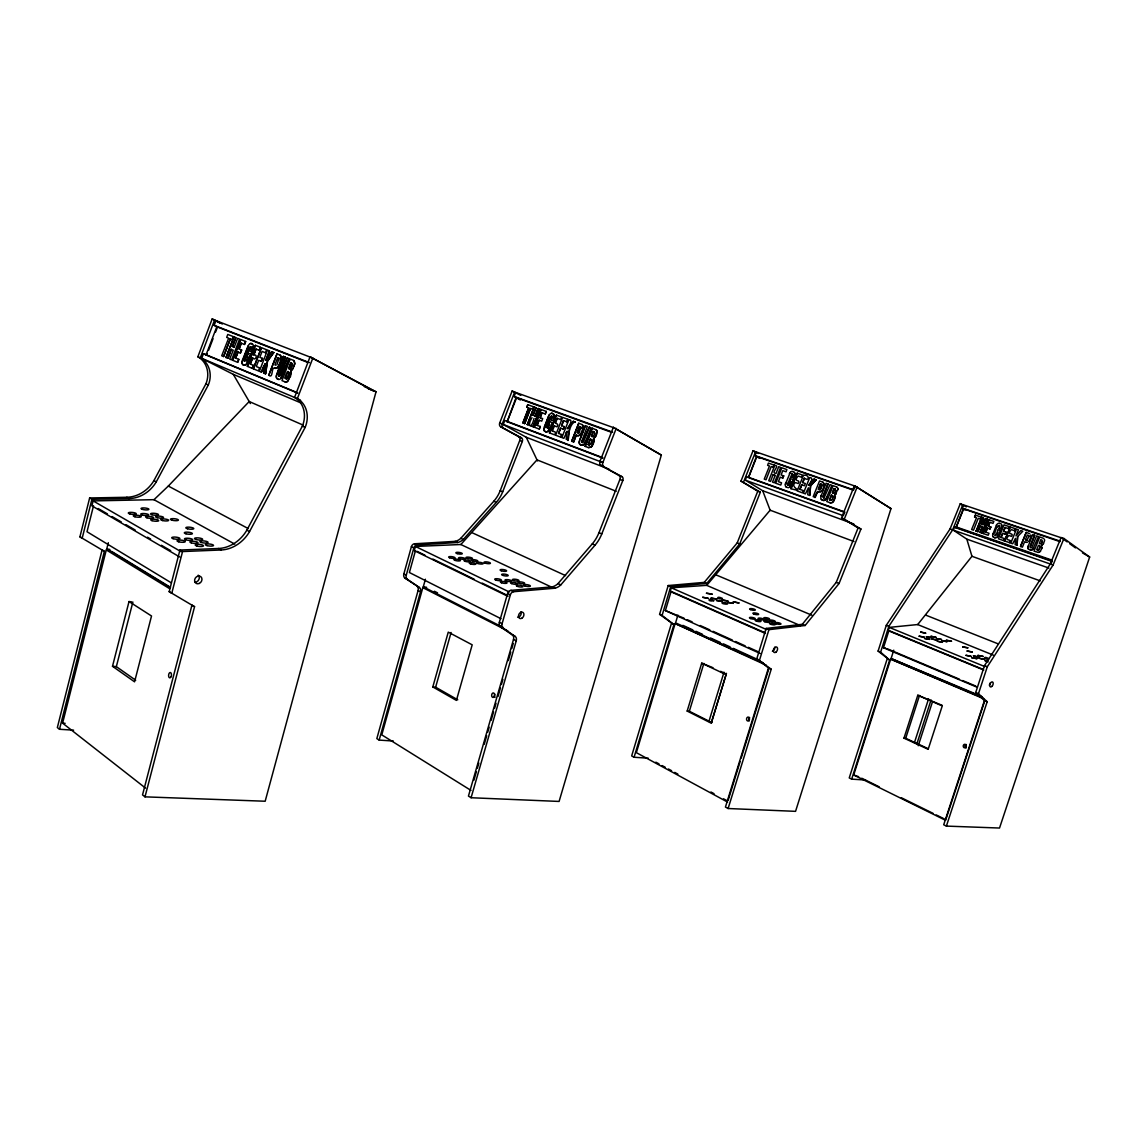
<?xml version="1.0" encoding="UTF-8"?>
<svg xmlns="http://www.w3.org/2000/svg" width="1147" height="1147" viewBox="0 0 1147 1147"><rect width="100%" height="100%" fill="white"/><g stroke="black" fill="none" stroke-linecap="round" stroke-linejoin="round"><path stroke-width="1.5" d="M822.084 485.324L821.797 484.407M787.401 484.651L792.09 473.826M793.007 474.457L792.219 477.396L793.982 478.012L795.029 473.983M832.98 497.812L833.296 496.192L831.546 495.088L829.582 499.949L830.786 500.393M1028.415 541.585L1029.375 540.438A22.166 18.252 -60.5 0 0 1030.78 536.997L1030.78 534.946M835.503 490.988L835.073 488.966M581.457 441.093L582.131 442.498M581.558 441.767L587.336 426.397L585.285 425.652L579.622 440.52M581.07 427.501L578.561 433.021M837.955 488.995L835.417 494.4M838.013 489.74L837.869 488.378M590.332 438.928L588.268 444.563L590.332 438.928C593.501 439.272 591.594 444.95 589.243 444.921M592.053 440.892L591.852 439.631M795.072 474.786L795.115 474.026A3.14 2.337 -65 0 0 794.47 472.306L793.28 471.589M824.206 485.124L822.973 482.227M1017.618 536.595L1017.045 545.269L1017.618 536.595L1022.794 531.233L1020.83 530.559L1015.955 535.864L1018.45 529.756L1016.5 529.082L1010.779 543.09L1012.715 543.764L1015.511 538.344L1015.124 544.61L1017.045 545.269M594.849 433.279L594.189 431.874M597.186 432.663L597.128 431.817M809.667 495.404L810.542 485.783L816.076 479.761L810.628 485.826L809.768 495.447L807.732 494.715L808.406 487.819L805.409 493.884L803.43 493.167L809.725 477.539C817.266 477.639 800.506 493.956 814.083 479.059L816.076 479.761M579.264 441.423L579.192 442.283A3.656 2.452 -67.7 0 0 579.808 444.276L580.411 444.764M583.293 426.942L583.12 428.792A28.087 18.581 -67.5 0 1 581.386 433.208L579.077 435.545M583.336 427.845L582.676 425.021M244.34 361.276L248.856 348.287L250.749 346.652M251.064 347.383L249.845 351.269L251.695 352.014L253.129 346.595M288.915 372.374L288.8 375.198L286.592 378.797M833.396 501.454L835.145 497.368L834.672 494.701L836.192 493.898M835.245 497.411L835.36 496.336M569.399 429.007C566.962 457.825 566.546 423.458 575.177 421.967M575.307 422.024L573.285 421.279C558.431 439 576.654 419.702 568.926 419.687L561.872 437.581L563.88 438.34L567.148 431.372L566.174 439.201L568.238 439.989M276.398 375.04L276.269 376.058A4.316 2.409 -69.5 0 0 276.742 378.367L277.975 379.27M281.316 357.95L281.087 360.129A33.134 18.18 -69.4 0 1 279.065 365.363L276.757 368.259L274.606 368.259M281.359 359.011L280.355 355.255M267.38 360.947L265.574 373.836L267.552 361.018L273.746 352.545L267.552 361.018M263.523 373.004C269.559 351.541 259.251 373.506 265.574 373.836M291.223 372.976L288.155 380.79M1028.042 546.158L1027.941 547.635A2.882 2.394 -60.4 0 0 1028.658 549.241M1027.956 546.947L1032.73 534.588L1034.694 535.276L1030.235 546.173M992.757 533.943L992.657 535.391A2.824 2.308 -61.3 0 0 993.331 536.968M992.671 534.717L996.428 525.168M1001.904 526.244L1001.001 529.183L999.18 528.552L999.768 525.584M1001.833 527.018L1001.933 525.57A2.824 2.323 -60.8 0 0 1001.317 524.021L999.496 523.204M785.337 484.349L790.297 472.335A3.14 2.337 -65 0 1 792.09 471.474M579.493 440.462L579.321 442.341A3.656 2.452 -67.7 0 0 579.923 444.319M551.592 416.017L552.223 417.393L551.105 420.031L552.983 420.72L554.116 416.978M554.015 417.967L554.187 416.132A3.584 2.351 -67.5 0 0 553.614 414.196L553.141 413.78M253 347.584L251.695 352.014M89.638 497.97L91.918 499.289L82.183 538.23L79.932 536.839L89.638 497.97L126.787 497.268L129.095 498.558A31.815 28.474 -57 0 0 156.264 481.84L208.324 384.962A22.008 19.657 -67.7 0 0 200.295 357.821L214.618 319.927L212.152 318.966L197.858 356.789A21.965 19.642 -67.7 0 1 205.887 383.901L153.927 480.579A31.758 28.46 -56.9 0 1 126.787 497.268M234.777 544.108L153.942 499.676L93.122 500.895L91.889 505.841L179.792 557.012M93.509 505.798L87.014 531.735L171.247 582.805M242.418 359.871L242.003 361.965A4.215 2.294 -69.6 0 0 242.447 364.201L243.064 364.746M59.501 729.277L104.363 551.334L102.097 549.943L57.35 727.571L59.501 729.277L73.609 730.166M145.626 788.161L62.598 723.155L106.284 549.929L110.083 550.46M169.971 587.594L106.743 548.983L108.334 542.717M153.927 499.748L168.322 486.056L249.2 401.522L303.224 425.15M129.023 601.558L151.519 615.996L134.572 681.834L112.506 666.292L129.023 601.558L131.59 601.86M135.69 680.228L116.349 666.636L132.866 602.017M312.887 357.964L297.36 398.626A23.643 20.159 -67.1 0 1 305.145 427.415L249.544 531.591A34.181 29.234 -59 0 1 221.127 549.987L182.559 551.564L171.778 593.257L169.183 591.666L179.936 550.044L218.46 548.495A34.109 29.22 -59 0 0 246.849 530.158L302.335 426.182A23.6 20.144 -67.2 0 0 294.55 397.435L310.034 356.86L376.03 391.772L265.172 801.237L144.995 796.85L142.529 794.9L191.95 605.086L194.56 606.691L144.995 796.85M393.349 741.034L379.17 740.087L420.519 591.737A4.402 3.427 -62 0 0 419.372 587.508L405.049 578.188A4.43 3.47 -62.4 0 1 403.859 573.901L411.386 546.732A3.527 2.781 -63.6 0 1 414.583 543.778L455.115 541.355A13.033 10.108 -65.2 0 0 460.822 538.316L493.769 501.268A27.915 21.607 -67.4 0 0 500.192 490.715L519.749 440.491A3.097 2.38 -69.6 0 0 518.874 436.821L500.622 426.713A3.14 2.423 -70.1 0 1 499.719 422.971L512.15 390.969L520.752 395.371M419.372 587.508L407.472 579.421A4.43 3.47 -62.4 0 1 406.282 575.134L413.838 547.922A3.541 2.781 -63.7 0 1 417.035 544.968L457.596 542.502A13.047 10.108 -65.2 0 0 463.302 539.463L496.293 502.357A27.958 21.607 -67.4 0 0 502.701 491.791L522.301 441.495A3.111 2.38 -69.6 0 0 521.426 437.796L500.622 426.713M553.8 588.167L460.822 544.51L415.429 546.445L414.268 550.632L507.978 596.368M415.472 550.589L409.393 572.525L500.981 618.706M416.935 586.26A4.402 3.427 -62 0 1 418.096 590.49L376.833 738.611L379.17 740.087M425.637 588.038L422.827 587.637L381.779 734.869L470.987 790.412M503.404 627.61L423.286 586.834L425.408 579.249M460.807 544.567L536.997 459.875L616.226 491.274M1044.544 540.667L1043.426 543.649M432.806 686.938L448.262 632.14L472.191 644.829L456.406 700.401L432.806 686.938L435.631 687.196L457.768 699.813M435.631 687.196L451.086 632.484M499.346 622.319L507.591 593.529A3.756 2.796 -63.9 0 1 510.902 590.361L552.166 586.891A13.836 10.165 -65.2 0 0 558.015 583.579L592.253 543.907A29.65 21.721 -67.2 0 0 598.978 532.667L619.91 479.417A3.298 2.38 -69.1 0 0 619.108 475.561L600.842 465.252A3.326 2.437 -69.5 0 1 599.996 461.338L613.33 427.358L661.332 455.087L559.091 801.438L471.087 797.739L468.449 796.09L513.498 639.438A4.674 3.441 -62.5 0 0 512.394 635.022L500.479 626.792A4.703 3.498 -62.8 0 1 499.346 622.319L502.099 623.71A4.717 3.498 -62.8 0 0 503.218 628.198L515.146 636.413A4.688 3.441 -62.5 0 1 516.236 640.843L471.087 797.739M502.099 623.71L510.358 594.877A3.756 2.796 -63.9 0 1 513.67 591.694L554.947 588.21A13.864 10.165 -65.2 0 0 560.811 584.884L595.078 545.126A29.707 21.721 -67.2 0 0 601.817 533.871L622.792 480.536A3.298 2.38 -69.1 0 0 621.989 476.679L600.842 465.252M473.926 780.161L476.392 771.63M477.367 768.203L478.844 763.085M484.249 744.288L486.701 735.743M487.69 732.331L489.167 727.212M491.131 720.373L493.583 711.828M494.572 708.416L496.034 703.297M498.013 696.458L500.465 687.913M501.44 684.501L502.916 679.368M508.322 660.586L510.788 652.041M511.763 648.629L513.239 643.496M597.057 432.605L595.795 436.491L593.544 438.383L594.203 440.233M671.425 623.466L631.667 755.93L634.076 757.249L673.92 624.613L659.597 614.319L668.199 585.543L704.258 582.375L706.767 583.45L739.743 543.907L760.332 492.178L740.991 481.08L753.063 450.671L758.64 453.452M673.92 624.613L662.091 615.452L670.708 586.647L706.767 583.45M800.563 625.631L706.71 585.357L671.282 587.794L670.192 591.451L765.493 633.459M760.232 653.518L665.389 610.577L671.124 591.393L764.82 632.657M761.866 662.507L675.139 623.538L636.356 752.661L727.599 802.097M677.906 615.093L675.583 622.85L763.242 662.909M787.516 483.389L787.588 485.038M822.973 496.823L827.991 483.905L822.872 496.78L824.033 498.085M706.695 585.414L770.139 510.186L854.013 541.542M701.706 663.152L726.065 674.651L711.226 723.169L687.168 711.068L701.706 663.152L713.004 667.726M793.007 475.001L792.133 477.353M546.072 427.817L549.943 417.422L551.721 416.074M687.168 711.068L689.347 711.269L703.871 663.41M708.918 721.506L724.001 672.185M711.369 722.739L726.467 673.346M1028.658 537.025L1028.773 535.893M756.819 658.679L766.124 628.427L802.327 624.298L805.122 625.488L839.074 583.479L860.938 529.011L841.583 517.698L854.415 485.668L890.975 508.608L795.559 811.345L728.116 808.52L725.434 807.058L768.447 667.955L756.819 658.679L771.214 669.217L728.116 808.52M759.586 659.941L768.934 629.66L805.122 625.488M821.983 485.281L820.578 489.081L819.288 489.511M244.411 360.574L250.29 346.623M728.13 800.405L740.159 761.479M741.206 758.095L768.949 668.386M250.878 349.089L250.921 346.881M580.783 428.906L581.042 428.089M1040.014 543.635C1042.093 544.323 1043.555 539.592 1040.802 539.635L1039.34 543.42L1040.085 543.678M835.647 490.185L834.658 492.579M1040.085 547.004L1038.981 549.714M278.879 360.416L278.563 357.964M833.181 496.823L832.062 499.906M594.576 434.154L594.72 433.236M887.133 659.052L849.239 777.924L851.676 779.143L889.642 660.113L878.1 651.08L886.287 625.33L950.074 528.925L960.311 503.633L966.348 506.874M889.642 660.113L880.624 652.156L888.825 626.362L952.67 529.828L962.907 504.508M993.345 655.123L917.672 624.556L889.226 627.38L888.179 630.649L983.768 670.049M977.015 687.196L883.477 647.754L888.939 630.578L982.864 669.275M292.299 364.818L290.048 368.947M292.155 365.922L291.868 363.241M984.671 701.132L945.601 820.32L853.698 774.999L890.66 659.138L982.033 697.548M982.219 697.304L891.104 658.521L893.757 650.177M1042.035 547.535L1040.429 551.191M1041.763 548.682L1041.49 545.112L1042.293 544.911M289.044 373.836L287.897 377.005M917.657 624.613L971.953 556.295L1040.257 580.869M593.917 441.394L591.551 446.8L588.225 447.516M917.801 695.225L942.246 705.935L928.167 749.321L903.979 738.138L917.801 695.225L942.318 705.419M903.979 738.138L905.7 738.295L919.521 695.426M914.403 742.726L928.597 698.795M916.854 743.873L931.077 699.885M918.26 745.722L932.482 701.792M975.71 692.53L984.513 665.59L1050.251 564.009L1061.075 537.513L1063.929 538.473L1089.65 557.012L999.524 828.034L946.39 826.098L943.709 824.765L984.427 700.559L975.71 692.53L978.477 693.706L987.18 701.735L946.39 826.098M978.477 693.706L987.309 666.737L1053.104 564.998L1063.929 538.473M276.857 373.979L283.381 356.344L276.441 376.13A4.316 2.409 -69.5 0 0 276.929 378.438L277.373 378.926M544.194 427.214L549.083 415.142M785.738 482.572L785.294 485.095A3.14 2.337 -65.3 0 0 785.939 486.815L786.412 487.203M821.238 495.246L820.793 497.812A3.197 2.423 -65 0 0 821.467 499.576M821.023 496.207L826.069 483.245L828.091 483.948M300.428 402.712L233.285 374.352L201.686 358.351L203.463 353.649L297.89 392.948M215.579 332.057L217.471 327.081L214.174 325.332L215.951 320.615L311.396 357.577M207.306 353.72L206.704 355.298L203.463 353.649M208.611 350.308L213.041 338.695M230.203 338.781L232.181 339.569L233.314 336.616L227.794 334.437L226.676 337.376L228.654 338.164L221.715 355.771L223.608 356.545L230.375 338.852L223.608 356.545M227.88 358.308L231.278 349.434L227.88 358.308L225.988 357.534L233.902 336.845L235.809 337.591L232.411 346.48L235.809 337.591M234.217 347.197L237.615 338.308L239.565 339.082L231.622 359.857L229.687 359.054L233.257 350.236L231.106 349.362M235.608 358.05L238.103 352.029L235.608 358.05L238.805 359.355L237.658 362.337L232.726 360.301L240.684 339.512L245.659 341.476L244.512 344.458L241.3 343.182L239.078 348.989L241.659 350.021L240.34 352.932L241.659 350.021M238.805 359.355L237.658 362.337M243.006 358.739L248.196 345.677M247.035 356.158C250.863 349.104 245.071 356.645 248.01 356.545L246.361 360.344M248.182 353.161L250.849 354.237L246.533 363.814A4.215 2.294 -69.6 0 1 244.727 365.133M252.397 368.402L247.351 366.337L255.394 345.319L260.484 347.326L259.322 350.337L256.039 349.032L253.788 354.896C258.462 354.108 255.537 361.735 252.641 357.907L250.275 364.058L253.544 365.391L252.225 368.345L253.544 365.391M261.315 361.405L258.663 360.33L256.283 366.524L259.58 367.872L258.433 370.897L253.329 368.804L261.43 347.699L266.548 349.72L265.387 352.746L262.075 351.426L259.824 357.319L262.477 358.38L261.143 361.334L262.477 358.38M263.867 365.592L261.358 372.101L259.38 371.284L267.509 350.093L269.502 350.882L265.961 360.129L269.502 350.882M274.793 368.33C271.065 365.85 273.43 379.499 268.814 375.184L277.015 353.835L280.528 355.326L281.474 357.147M275.954 365.276L274.907 364.861L277.689 357.62L278.735 358.036M279.223 376.202L278.879 373.65L285.245 357.075L278.85 375.886M280.814 374.438L287.194 357.85L289.144 358.624L281.201 378.08A4.33 2.409 -69.5 0 1 279.309 379.413L278.477 379.385M285.101 381.879L281.976 380.603L290.248 359.054L293.933 360.588M285.03 378.295C292.944 362.782 282.062 378.553 286.291 378.797M289.675 368.947L288.757 368.588L290.951 362.882L292.571 364.129M293.704 367.04L294.808 363.054L294.249 360.99M503.175 427.688A3.14 2.423 -70.1 0 1 502.271 423.946L514.731 391.887M609.086 469.166L526.244 437.265L503.246 424.49L504.795 420.49L602.634 457.639M520.322 400.002L514.143 396.446L515.691 392.446L614.29 427.931M516.537 397.837L507.146 421.795L516.064 397.55L611.695 432.376M527.763 404.662L526.903 407.214L527.763 404.662L533.441 406.755L532.466 409.25L530.459 408.504L524.695 423.573L530.459 408.504M528.781 407.902L522.903 422.899L528.652 407.845L526.788 407.171M534.101 406.984L527.348 424.576L534.101 406.984L536.036 407.701L533.083 415.228L536.036 407.701M531.979 417.68C526.53 426.067 531.391 430.397 534.029 418.44M538.101 408.447L535.147 415.988L538.101 408.447L539.95 409.121L533.04 426.713L531.075 425.967M533.04 426.713L539.95 409.121M541.155 409.551L534.23 427.157L541.155 409.551L546.259 411.429L545.269 413.952L541.986 412.734L540.18 417.709L541.986 412.734M539.061 420.16L537.169 425.379L539.061 420.16L541.699 421.15L542.689 418.626L540.051 417.651M539.319 429.078L540.18 426.512L539.319 429.078L534.23 427.157M546.316 427.042L551.263 416.031M547.736 428.433L549.542 421.594L552.252 422.598L548.581 430.756A3.584 2.351 -67.8 0 1 546.832 431.817L546.058 431.774M548.667 424.175L549.542 421.594M548.094 427.702L549.499 424.49M549.427 432.892L556.41 415.114L561.614 417.021L560.611 419.573L557.27 418.34C550.89 425.637 560.439 421.68 556.998 426.842L554.316 425.838C547.119 434.842 558.532 428.634 554.603 434.842L549.427 432.892L556.41 415.114M603.723 466.37A3.341 2.437 -69.5 0 1 602.892 462.442L616.24 428.405M552.395 431.1L554.316 425.838M555.449 423.343L557.27 418.34M563.521 420.619L561.686 425.652L563.521 420.619L566.876 421.867L567.894 419.315L562.647 417.393L555.621 435.229L560.84 437.193L561.729 434.598L560.84 437.193M560.682 428.204L558.618 433.437L560.553 428.146L563.249 429.164L564.252 426.612L563.249 429.164M573.658 442.025L576.195 435.2L573.658 442.025L571.636 441.265L578.719 423.257L582.303 424.648M571.751 441.308L578.719 423.257M578.69 433.079L577.213 432.634L579.622 426.526L581.013 427.157M577.342 432.691L579.622 426.526M579.981 439.459L585.4 425.695M584.626 443.43L591.02 427.745L589.2 427.071L583.321 441.796M589.329 427.128L582.475 442.484M592.339 428.218L585.185 446.369L592.339 428.218L596.598 430.082M592.253 436.663L591.365 436.333L593.257 431.53L594.318 431.917M591.494 436.39L593.257 431.53M591.58 441.925L590.562 444.319M594.447 434.096L593.616 435.975M596.497 434.527L594.318 438.039M743.571 482.027L755.658 451.574M745.235 480.12L746.625 476.622L844.78 511.992L843.303 515.691L745.235 480.12L762.683 490.73L853.841 524.007M759.529 458.384L754.998 455.545L756.389 452.018L855.146 486.127L890.975 508.608M704.258 582.375L737.206 542.904L757.751 491.231L740.991 481.08M749.063 476.091L756.174 458.298M774.082 465.108L768.39 463.101L767.615 465.338L769.494 465.997L764.246 479.131L766.038 479.776L771.214 466.585L773.207 467.302L774.082 465.108L773.207 467.302M775.143 475.489L772.505 482.084L774.454 482.787L780.62 467.388L778.67 466.7L776.118 473.338C769.651 473.467 780.82 465.381 774.784 465.338L768.719 480.736L770.54 481.382L773.078 474.758L775.243 475.532L773.178 474.801M783.702 475.89L781.093 474.958L782.813 470.657L786.082 471.804L786.871 469.553L781.867 467.804L775.687 483.217L780.763 485.052L781.551 482.801L778.397 481.668L780.204 477.152L782.813 478.098L783.602 475.847L782.813 478.098M855.146 486.127L853.655 489.826L754.998 455.545M844.45 518.745L857.311 486.672M789.437 484.077C791.387 477.41 790.584 485.31 787.874 485.238M791.244 484.536L793.222 479.618L789.91 486.729A3.14 2.337 -65.3 0 1 788.304 487.676L786.312 487.16M793.982 478.012L794.484 476.464M790.943 488.694L797.179 473.152L802.37 474.973L801.481 477.209L798.154 476.034C792.247 482.844 801.409 478.729 798.183 483.532L795.516 482.586C788.147 487.002 806.8 492.966 791.043 488.737L797.179 473.152M803.43 475.331L797.165 490.93L802.37 492.794L803.172 490.529L799.932 489.368L801.767 484.794L804.434 485.755L805.337 483.518L802.671 482.572L804.405 478.227C810.155 482.199 809.194 473.639 803.531 475.388M801.868 484.837L799.932 489.368M802.757 482.615L804.405 478.227M817.481 491.446C812.779 506.228 814.886 489.009 821.008 491.576M820.521 483.862L818.471 489.239L820.521 483.862L821.524 484.235M821.768 485.998L820.119 489.425M822.499 500.235L823.919 500.465A3.197 2.437 -64.9 0 0 825.682 499.562L831.905 485.281L829.984 484.608L823.933 498.042M833.31 493.138L832.45 492.823L834.141 488.636L835.174 489.009M829.682 499.992L831.546 495.088M832.55 492.866L834.141 488.636M834.227 499.906L834.744 498.615M802.327 624.298L836.249 582.361L858.085 527.964L841.583 517.698M1048.903 568.066L966.821 539.147L953.272 530.115L954.548 526.96L1052.2 560.998L1050.853 564.295M965.1 510.028L962.204 508.049L963.48 504.881L1061.62 537.9L1067.169 541.9M963.609 509.01L955.924 527.892L963.322 508.824L1059.943 541.613M974.62 517.125L975.351 515.118L981 517.053L980.198 519.018L978.233 518.344L973.502 530.172L971.624 529.513L976.498 517.756L974.549 517.082L975.351 515.118M981.717 517.283L976.183 531.09L981.717 517.283C988.069 516.767 975.437 532.251 983.538 517.899M980.398 525.813L977.904 531.692L980.312 525.785L982.449 526.53L980.04 532.437L981.889 533.083L987.524 519.261L981.889 533.083M979.968 532.394L982.449 526.53M985.603 518.602L983.266 524.552L985.603 518.602L987.524 519.261M990.004 529.011L990.736 526.989L990.004 529.011L987.424 528.107L985.775 532.151L989.001 533.283L988.184 535.262L983.137 533.498L988.786 519.677L993.847 521.412L993.03 523.39L989.804 522.272L988.298 526.172L989.875 522.315M983.223 533.541L988.786 519.677M987.495 528.15L985.775 532.151M999.467 525.398C996.428 526.029 993.746 533.097 995.295 535.62M994.994 537.728L995.696 537.785A2.824 2.323 -61.3 0 0 997.345 537.011L1000.327 530.617L997.732 529.728L996.8 534.602L995.209 535.577M996.714 534.559L997.847 532.036M999.854 527.09L999.18 528.552M1005.145 527.52L1003.568 531.391L1005.073 527.477L1008.356 528.609L1009.174 526.616L1004.026 524.853L998.42 538.818L1003.467 540.567L1004.213 538.531L1003.467 540.567M1002.75 533.384L1001.087 537.47L1002.679 533.355L1005.288 534.258L1006.034 532.237L1005.288 534.258M1008.356 528.609L1009.088 526.573M1004.543 540.925L1010.249 526.96L1015.41 528.724L1014.593 530.731L1011.296 529.599C1005.776 535.778 1014.593 532.05 1011.525 536.395L1008.887 535.477C1002.65 542.101 1013.059 538.115 1009.69 542.717L1004.543 540.925L1010.249 526.96M1010.435 540.681L1009.69 542.717M1014.593 530.731L1015.41 528.724M1026.178 542.33L1024.529 541.814L1022.436 547.148L1020.472 546.445L1026.221 532.394L1029.734 533.656M1020.543 546.488L1026.221 532.394M1028.644 535.592L1027.296 535.047L1025.346 539.807L1026.321 540.151M1028.572 536.997L1027.067 540.051M1034.623 535.233L1030.063 547.277M1043.354 538.273L1039.712 536.968L1033.992 551.148L1038.336 552.41M1039.813 545.986L1038.436 545.413L1036.659 549.757L1037.82 550.173M1041.777 542.531L1042.107 541.742M1039.311 549.083L1040.085 546.402M247.623 362.008L250.849 354.237M548.61 415.974L543.893 428.992A3.57 2.351 -67.8 0 0 544.467 430.928M549.9 428.175L548.467 430.698A3.584 2.351 -67.8 0 1 546.703 431.759M585.128 442.57L585.572 441.552M277.058 364.474L278.922 358.237M245.96 361.219L246.533 360.416M826.958 497.282L825.582 499.519A3.197 2.437 -64.9 0 1 823.833 500.422L823.173 500.407M291.51 367.054L290.549 368.703M998.521 535.018L997.273 536.982M579.722 431.616L578.963 432.835M997.947 526.444L998.607 525.498M1031.827 547.391L1036.601 535.907L1038.479 536.567L1032.787 549.313A2.882 2.394 -60.4 0 1 1031.096 550.087L1030.379 550.03M789.365 473.654L790.398 472.378M790.943 485.453L790.011 486.772M293.216 368.603L290.808 370.897L290.607 376.173L286.936 381.793M833.926 500.795L832.349 502.429M996.342 525.14L997.302 524.007A2.824 2.308 -60.8 0 1 998.951 523.218M1033.691 548.123L1032.716 549.27A2.882 2.394 -60.4 0 1 1031.024 550.058M247.265 363.069L246.705 363.886A4.215 2.294 -69.6 0 1 244.899 365.205L244.096 365.176M281.015 378.008L289.144 358.624M265.789 360.058L271.739 351.756L273.746 352.545M265.961 360.129L271.739 351.756M286.105 378.739L287.639 378.051M280.585 375.399L279.051 376.13M548.954 415.085L549.599 414.454A3.584 2.351 -67.5 0 1 551.363 413.379M265.172 363.871L261.358 372.101M1043.498 543.692L1042.222 544.868M584.755 443.488L584.095 444.118A3.656 2.452 -67.7 0 1 582.26 445.194L581.601 445.208M567.865 428.232L573.285 421.279M821.438 491.088L822.485 489.798A24.632 18.481 -64.9 0 0 824.033 485.955L823.847 483.102M822.026 490.543L820.334 491.819M565.915 432.792L567.148 431.372M808.965 485.052L814.083 479.059M593.745 436.032L592.669 436.692M789.208 484.751L788.419 485.339M291.596 370.452L294.865 364.058L293.761 360.531M1040.501 551.22L1039.44 552.051M834.758 492.622L833.754 493.181M1037.748 550.13L1039.067 549.757M580.368 434.742L577.787 435.717M832.994 502.056L831.761 502.701M287.739 381.449L286.277 381.994M279.524 376.173L287.194 357.85M1039.512 552.08L1038.264 552.381M1031.54 547.793L1030.594 547.836M831.69 500.307L830.686 500.35M1027.139 540.094L1026.235 540.122M831.862 502.744L830.485 502.802M1027.411 542.259L1026.106 542.302M250.39 343.455L251.838 343.641M251.193 343.483L250.576 343.526A4.215 2.294 -69.3 0 0 248.756 344.86L242.189 362.036A4.215 2.294 -69.6 0 0 242.634 364.273M275.294 368.445L277.201 367.757L278.893 365.291A33.134 18.18 -69.4 0 0 280.9 360.058M551.234 413.321L552.008 413.364M91.918 499.289L129.095 498.558M285.617 382.008L286.463 382.066M578.575 435.774L577.099 435.545M792.004 471.431L793.38 471.632M588.927 447.703C592.684 447.502 594.304 442.355 593.96 439.172M819.718 491.963L818.385 491.762M851.676 779.143L865.569 780.017M62.598 723.155L65.135 723.313M853.698 774.999L858.616 776.677M634.076 757.249L648.299 758.21M112.506 666.292L116.349 666.636M582.604 442.541L581.601 442.168M791.989 473.783L793.107 474.5M289.503 368.875L290.22 369.019M106.743 548.983L109.782 549.413M891.104 658.521L981.015 696.172M423.286 586.834L426.655 587.321M883.477 647.754L885.556 648.055M665.389 610.577L684.085 618.233M988.126 661.919L984.8 660.6L988.097 660.6M551.879 413.307L552.668 413.522M994.349 537.57L995.08 537.771M1030.45 550.058L1028.587 549.212A2.882 2.394 -60.4 0 1 1027.87 547.592M545.413 431.602L546.187 431.831M580.912 445.036L582.389 445.251A3.656 2.452 -67.7 0 0 584.21 444.176M243.451 365.004L244.268 365.233M829.783 502.615L830.571 502.845M277.803 379.198L278.649 379.442M284.929 381.822L285.789 382.08M962.204 508.049L1060.272 541.198M1089.65 557.012L1082.438 552.883M988.227 526.129L990.807 527.032M1003.482 531.362L1006.105 532.265M981.115 523.806L983.266 524.552M1001.016 537.427L1004.285 538.574M976.097 531.061L977.99 531.721M853.425 490.17L756.447 456.449L748.403 477.711M1052.301 560.238L956.928 527.219M955.652 527.692L1051.856 561.342M950.074 528.925L952.67 529.828M953.272 530.115L1053.104 564.998M793.323 479.661L790.627 478.7L789.738 480.908L790.67 481.253M818.385 489.196L819.374 489.554M815.202 497.397L813.194 496.665L819.517 480.951L823.073 482.27M829.869 502.658L826.743 501.526L833.123 485.697L836.808 487.059M749.708 478.084L844.507 512.279M514.143 396.446L612.627 432.175M661.332 455.087L613.33 427.358M757.751 491.231L760.332 492.178M858.085 527.964L860.938 529.011M561.557 425.594L564.252 426.612M532.968 415.171L535.147 415.988M576.195 435.2L577.228 435.602M537.04 425.322L540.309 426.569M558.489 433.38L561.858 434.641M588.139 444.506L589.372 444.979M522.774 422.842L524.695 423.573M527.219 424.519L529.154 425.25M585.185 446.369L588.354 447.574M506.673 421.523L602.849 458.083M499.719 422.971L502.271 423.946M599.996 461.338L602.892 462.442M503.246 424.49L600.971 461.883M518.874 436.821L521.426 437.796M619.108 475.561L621.989 476.679M519.749 440.491L522.301 441.495M619.91 479.417L622.792 480.536M225.988 357.534L233.902 336.845M232.726 360.301L240.684 339.512M247.351 366.337L255.394 345.319M253.329 368.804L261.43 347.699M268.814 375.184L277.015 353.835M214.174 325.332L309.475 362.638M307.912 362.495L216.812 326.723L206.03 354.953L297.274 392.934M250.275 364.058L252.641 357.907M364.259 386.582L373.162 390.64L310.034 356.86M368.158 388.675L376.03 391.772M283.381 356.344L285.417 357.147M290.808 370.897L291.352 371.886M289.13 372.961L288.413 372.001M925.701 615.107L998.22 643.883M288.757 368.588L290.951 362.882M239.078 348.989L241.3 343.182M253.788 354.896L256.039 349.032M244.512 344.458L245.659 341.476M259.322 350.337L260.484 347.326M737.206 542.904L739.743 543.907M836.249 582.361L839.074 583.479M232.239 346.408L234.389 347.269M287.582 371.671L288.6 372.072M237.931 351.957L240.526 353.004M886.287 625.33L888.825 626.362M984.513 665.59L987.309 666.737M889.226 627.38L984.886 666.622M197.858 356.789L200.295 357.821M201.686 358.351L297.36 398.626M716.158 574.948L811.918 615.222M887.19 648.743L959.379 679.167M962.663 680.558L975.782 686.078M500.192 490.715L502.701 491.791M598.978 532.667L601.817 533.871M878.1 651.08L880.624 652.156M551.105 420.031L551.965 416.289M890.66 659.138L983.61 698.724M984.427 700.559L987.18 701.735M566.876 421.867L567.894 419.315M545.269 413.952L546.259 411.429M493.769 501.268L496.293 502.357M592.253 543.907L595.078 545.126M668.199 585.543L670.708 586.647M766.124 628.427L768.934 629.66M205.887 383.901L208.324 384.962M302.335 426.182L305.145 427.415M671.282 587.794L766.683 629.617M994.42 537.599L993.259 536.939M687.297 619.695L692.128 621.875M700.157 625.502L709.807 629.861M713.018 631.323L732.316 640.04M735.528 641.503L745.177 645.861M748.389 647.309L758.038 651.682M659.597 614.319L662.091 615.452M682.881 625.359L692.788 629.889M695.899 631.309L702.523 634.334M710.538 637.99L720.373 642.478M723.542 643.926L730.123 646.922M733.306 648.385L757.708 659.525M675.139 623.538L766.225 665.217M768.447 667.955L771.214 669.217M472.234 532.782L565.614 575.622M905.7 738.295L928.267 748.719M460.822 538.316L463.302 539.463M558.015 583.579L560.811 584.884M455.115 541.355L457.596 542.502M552.166 586.891L554.947 588.21M720.617 671.325L725.191 673.475M822.585 500.278L821.367 499.533M414.583 543.778L417.035 544.968M510.902 590.361L513.67 591.694M415.429 546.445L509.239 591.952M411.386 546.732L413.838 547.922M507.591 593.529L510.358 594.877M417.064 551.363L425.007 555.234M432.949 559.105L474.256 579.249M482.199 583.12L507.619 595.522M861.77 778.24L879.204 786.828M901.384 797.753L933.056 813.366M936.224 814.929L944.153 818.829M552.539 413.465L553.729 414.253A3.584 2.351 -67.5 0 1 554.316 416.175M689.347 711.269L711.9 722.61M403.859 573.901L406.282 575.134M434.369 591.235L437.523 592.841M297.503 398.769L300.586 400.346M405.049 578.188L407.472 579.421M500.479 626.792L503.218 628.198M422.827 587.637L507.82 630.95M512.394 635.022L515.146 636.413M580.282 444.706L581.042 445.079M544.811 431.301L545.528 431.659M418.096 590.49L420.519 591.737M513.498 639.438L516.236 640.843M214.618 319.927L222.36 324.013M212.152 318.966L219.88 323.053M168.322 486.056L248.239 528.566M153.927 480.579L156.264 481.84M246.849 530.158L249.544 531.591M655.84 762.182L658.995 763.873M662.134 765.579L665.274 767.286M668.429 768.992L671.568 770.698M674.723 772.39L677.863 774.096M710.911 791.989L714.051 793.681M723.499 798.799L726.639 800.506M218.46 548.495L221.127 549.987M251.666 343.57L252.426 343.971M512.15 390.969L515.161 392.704M179.936 550.044L182.559 551.564M93.122 500.895L181.154 551.721M98.14 508.494L107.402 513.885M112.033 516.566L121.281 521.957M125.912 524.652L135.174 530.029M147.519 537.212L150.601 539.004M161.412 545.284L170.674 550.66M242.877 364.674L243.637 365.076M79.932 536.839L104.363 551.334M169.183 591.666L194.56 606.691M111.589 551.377L170.487 587.321M106.284 549.929L169.627 588.669M753.063 450.671L756.045 452.549M960.311 503.633L963.107 505.569M836.708 487.016L837.955 488.421M1069.649 543.692L1075.499 547.893M595.953 429.609L597.186 431.172M582.174 424.591L583.35 426.254M544.94 431.344L544.338 430.871A3.57 2.351 -67.8 0 1 543.764 428.935M252.24 343.899L252.856 344.43A4.215 2.294 -69.3 0 1 253.315 346.666M1028.572 535.563L1028.845 536.395M233.285 374.352L250.39 403.558M1044.2 539.004L1044.63 540.079M526.244 437.265L537.513 460.965M762.683 490.73L770.268 510.544M596.841 430.526L597.257 431.86M966.821 539.147L971.91 556.137M582.991 428.749A28.087 18.581 -67.5 0 1 581.257 433.15M520.881 611.838A3.412 2.523 -63.4 0 1 520.523 615.437A3.412 2.523 -63.4 0 1 517.598 617.215M495.045 697.304A2.251 1.462 -84.3 0 1 494.844 694.179M774.77 647.238A2.982 1.921 -65.8 0 1 772.39 651.281M749.292 720.846A1.964 1.462 -85 0 1 749.636 717.463M990.377 682.709A2.667 1.491 -66.8 0 1 989.23 685.103M966.233 747.959A1.764 1.462 -86.7 0 1 966.19 744.475M198.216 575.163A4.086 3.47 -54.6 0 1 194.775 582.217M931.479 637.718L926.418 636.728L931.479 637.718M988.829 658.679C983.137 660.256 982.979 655.066 988.829 658.679M722.395 598.533C716.273 600.383 716.072 594.877 722.395 598.533M946.949 641.689L941.873 640.643L946.949 641.689M941.486 639.481L936.396 638.592L941.486 639.481M967.839 647.84L962.691 646.908L967.839 647.84M976.929 658.679L971.681 657.69L976.929 658.679M712.072 594.117L706.48 593.243L712.072 594.117M722.166 601.372L716.502 600.483L722.166 601.372M929.658 639.381L924.539 638.435L929.658 639.381M972.298 652.026L967.107 651.023L972.298 652.026M716.746 599.035L711.083 598.117L716.746 599.035M983.151 656.442L977.932 655.41L983.151 656.442M951.48 641.259L946.375 640.255L951.48 641.259M924.224 637.187L919.12 636.198L924.224 637.187M733.306 603.336L727.642 602.361L733.306 603.336M727.843 600.985L722.194 599.996L727.843 600.985M984.327 659.353L979.079 658.235L984.327 659.353M936.038 637.345L930.963 636.313L936.038 637.345M971.237 656.428L966.003 655.31L971.237 656.428M713.735 600.713C706.867 602.232 708.043 596.884 713.735 600.713M942.418 642.32L937.3 641.187L942.418 642.32M738.94 602.964L733.32 601.845L738.94 602.964M708.316 598.376L702.695 597.286L708.316 598.376M936.927 640.098L931.851 638.951L936.927 640.098M925.658 633.173L920.625 632.069L925.658 633.173M978.606 657.088L973.416 655.869L978.606 657.088M521.77 618.276A3.427 2.523 -63.4 0 0 523.233 612.641A3.427 2.523 -63.4 0 0 518.616 615.093A3.427 2.523 -63.4 0 0 521.77 618.276M494.285 696.444A2.251 1.462 -84.3 0 0 493.382 692.946A2.251 1.462 -84.3 0 0 491.762 696.157A2.251 1.462 -84.3 0 0 494.285 696.444M457.194 553.614A3.255 0.789 8 0 0 462.27 553.714A3.255 0.789 8 0 0 457.71 552.309A3.255 0.789 8 0 0 457.194 553.614M502.687 575.35A3.341 0.846 8.4 0 0 508.15 575.651A3.341 0.846 8.4 0 0 503.891 574.073A3.341 0.846 8.4 0 0 502.687 575.35M466.872 558.288A3.283 0.803 8.1 0 0 472.335 558.675A3.283 0.803 8.1 0 0 468.42 557.141A3.283 0.803 8.1 0 0 466.872 558.288M472.492 560.94A3.283 0.817 8.1 0 0 477.769 561.141A3.283 0.817 8.1 0 0 473.396 559.664A3.283 0.817 8.1 0 0 472.492 560.94M477.898 563.507A3.298 0.817 8.2 0 0 483.159 563.693A3.298 0.817 8.2 0 0 478.729 562.216A3.298 0.817 8.2 0 0 477.898 563.507M459.947 558.804A3.298 0.803 8 0 0 465.137 558.919A3.298 0.803 8 0 0 460.607 557.471A3.298 0.803 8 0 0 459.947 558.804M465.338 561.37A3.298 0.817 8.1 0 0 470.485 561.457A3.298 0.817 8.1 0 0 465.868 560.023A3.298 0.817 8.1 0 0 465.338 561.37M470.729 563.951A3.312 0.817 8.1 0 0 475.876 564.023A3.312 0.817 8.1 0 0 471.202 562.575A3.312 0.817 8.1 0 0 470.729 563.951M484.952 563.048A3.283 0.817 8.2 0 0 490.357 563.392A3.283 0.817 8.2 0 0 486.299 561.858A3.283 0.817 8.2 0 0 484.952 563.048M449.61 557.772A3.298 0.817 8 0 0 455.058 558.102A3.298 0.817 8 0 0 451.015 556.582A3.298 0.817 8 0 0 449.61 557.772M455.015 560.367A3.312 0.817 8 0 0 460.406 560.625A3.312 0.817 8 0 0 456.176 559.119A3.312 0.817 8 0 0 455.015 560.367M513.397 580.468A3.369 0.86 8.4 0 0 518.917 580.798A3.369 0.86 8.4 0 0 514.702 579.192A3.369 0.86 8.4 0 0 513.397 580.468M519.333 583.25A3.384 0.86 8.5 0 0 524.652 583.407A3.384 0.86 8.5 0 0 520.021 581.859A3.384 0.86 8.5 0 0 519.333 583.25M524.824 585.902A3.384 0.86 8.5 0 0 530.33 586.189A3.384 0.86 8.5 0 0 525.957 584.569A3.384 0.86 8.5 0 0 524.824 585.902M506.314 581.013A3.384 0.86 8.4 0 0 511.634 581.142A3.384 0.86 8.4 0 0 506.96 579.608A3.384 0.86 8.4 0 0 506.314 581.013M511.533 583.565A3.398 0.86 8.4 0 0 517.182 583.981A3.398 0.86 8.4 0 0 513.153 582.332A3.398 0.86 8.4 0 0 511.533 583.565M495.633 579.952A3.384 0.86 8.3 0 0 501.282 580.382A3.384 0.86 8.3 0 0 497.311 578.733A3.384 0.86 8.3 0 0 495.633 579.952M517.326 586.332A3.398 0.875 8.5 0 0 522.932 586.676A3.398 0.875 8.5 0 0 518.702 585.042A3.398 0.875 8.5 0 0 517.326 586.332M501.468 582.748A3.398 0.875 8.3 0 0 507.003 583.02A3.398 0.875 8.3 0 0 502.63 581.414A3.398 0.875 8.3 0 0 501.468 582.748M501.239 570.762A3.312 0.832 8.4 0 0 506.587 571.005A3.312 0.832 8.4 0 0 502.228 569.471A3.312 0.832 8.4 0 0 501.239 570.762M776.261 651.869A2.982 1.921 -65.8 0 0 776.734 647.066A2.982 1.921 -65.8 0 0 773.322 650.32A2.982 1.921 -65.8 0 0 776.261 651.869M754.138 614.118A2.925 0.731 10.4 0 0 758.64 614.333A2.925 0.731 10.4 0 0 754.54 612.899A2.925 0.731 10.4 0 0 754.138 614.118M722.882 603.508A2.882 0.717 10.1 0 0 727.571 603.91A2.882 0.717 10.1 0 0 723.915 602.447A2.882 0.717 10.1 0 0 722.882 603.508M764.949 618.807A2.939 0.746 10.5 0 0 769.508 619.05A2.939 0.746 10.5 0 0 765.436 617.588A2.939 0.746 10.5 0 0 764.949 618.807M770.311 621.144A2.954 0.746 10.5 0 0 775.143 621.631A2.954 0.746 10.5 0 0 771.558 620.083A2.954 0.746 10.5 0 0 770.311 621.144M776.462 623.782A2.954 0.746 10.6 0 0 780.978 623.982A2.954 0.746 10.6 0 0 776.791 622.52A2.954 0.746 10.6 0 0 776.462 623.782M758.927 619.179A2.954 0.746 10.4 0 0 763.759 619.652A2.954 0.746 10.4 0 0 760.131 618.118A2.954 0.746 10.4 0 0 758.927 619.179M764.834 621.746A2.954 0.746 10.5 0 0 769.522 622.075A2.954 0.746 10.5 0 0 765.579 620.57A2.954 0.746 10.5 0 0 764.834 621.746M750.539 618.52A2.954 0.746 10.4 0 0 755.242 618.864A2.954 0.746 10.4 0 0 751.342 617.358A2.954 0.746 10.4 0 0 750.539 618.52M770.669 624.269A2.968 0.76 10.5 0 0 775.286 624.542A2.968 0.76 10.5 0 0 771.2 623.05A2.968 0.76 10.5 0 0 770.669 624.269M756.432 621.086A2.954 0.746 10.4 0 0 760.963 621.273A2.954 0.746 10.4 0 0 756.776 619.824A2.954 0.746 10.4 0 0 756.432 621.086M750.367 609.573A2.896 0.717 10.3 0 0 755.199 610.132A2.896 0.717 10.3 0 0 751.859 608.627A2.896 0.717 10.3 0 0 750.367 609.573M749.192 720.158A1.964 1.462 -85 0 0 748.231 717.076A1.964 1.462 -85 0 0 746.668 719.872A1.964 1.462 -85 0 0 749.192 720.158M992.012 686.279A2.667 1.491 -66.8 0 0 992.599 682.006A2.667 1.491 -66.8 0 0 989.761 684.945A2.667 1.491 -66.8 0 0 992.012 686.279M965.874 747.07A1.764 1.462 -86.7 0 0 964.871 744.303A1.764 1.462 -86.7 0 0 963.365 746.783A1.764 1.462 -86.7 0 0 965.874 747.07M142.214 509.311A3.957 0.918 5.8 0 0 148.78 509.512A3.957 0.918 5.8 0 0 143.891 507.92A3.957 0.918 5.8 0 0 142.214 509.311M185.943 533.771A4.072 0.989 5.9 0 0 192.366 533.713A4.072 0.989 5.9 0 0 186.703 532.136A4.072 0.989 5.9 0 0 185.943 533.771M151.978 514.745A3.986 0.932 5.8 0 0 158.429 514.817A3.986 0.932 5.8 0 0 153.168 513.254A3.986 0.932 5.8 0 0 151.978 514.745M157.383 517.684A4 0.946 5.8 0 0 163.534 517.526A4 0.946 5.8 0 0 157.784 516.078A4 0.946 5.8 0 0 157.383 517.684M162.501 520.537A4.014 0.961 5.8 0 0 168.638 520.365A4.014 0.961 5.8 0 0 162.802 518.917A4.014 0.961 5.8 0 0 162.501 520.537M141.827 514.917A4 0.946 5.7 0 0 148.522 515.146A4 0.946 5.7 0 0 143.69 513.512A4 0.946 5.7 0 0 141.827 514.917M146.902 517.77A4.014 0.946 5.7 0 0 153.569 517.971A4.014 0.946 5.7 0 0 148.637 516.336A4.014 0.946 5.7 0 0 146.902 517.77M151.992 520.652A4.029 0.961 5.8 0 0 158.659 520.81A4.029 0.961 5.8 0 0 153.641 519.19A4.029 0.961 5.8 0 0 151.992 520.652M172.007 520.179A3.986 0.946 5.9 0 0 178.387 520.179A3.986 0.946 5.9 0 0 172.953 518.63A3.986 0.946 5.9 0 0 172.007 520.179M129.797 513.885A4.014 0.946 5.6 0 0 136.235 513.87A4.014 0.946 5.6 0 0 130.815 512.351A4.014 0.946 5.6 0 0 129.797 513.885M134.902 516.752A4.029 0.961 5.7 0 0 141.253 516.68A4.029 0.961 5.7 0 0 135.633 515.175A4.029 0.961 5.7 0 0 134.902 516.752M196.123 539.506A4.101 1.004 6 0 0 202.632 539.463A4.101 1.004 6 0 0 196.997 537.843A4.101 1.004 6 0 0 196.123 539.506M201.04 542.388A4.115 1.018 6 0 0 207.922 542.631A4.115 1.018 6 0 0 202.99 540.868A4.115 1.018 6 0 0 201.04 542.388M207.048 545.614A4.129 1.032 6 0 0 213.514 545.513A4.129 1.032 6 0 0 207.722 543.907A4.129 1.032 6 0 0 207.048 545.614M185.642 539.735A4.115 1.018 5.9 0 0 192.524 539.965A4.115 1.018 5.9 0 0 187.549 538.215A4.115 1.018 5.9 0 0 185.642 539.735M191.291 542.861A4.129 1.032 5.9 0 0 198.001 542.918A4.129 1.032 5.9 0 0 192.567 541.241A4.129 1.032 5.9 0 0 191.291 542.861M173.111 538.66A4.129 1.018 5.8 0 0 179.85 538.732A4.129 1.018 5.8 0 0 174.487 537.054A4.129 1.018 5.8 0 0 173.111 538.66M196.84 545.972A4.144 1.032 5.9 0 0 203.463 545.943A4.144 1.032 5.9 0 0 197.814 544.28A4.144 1.032 5.9 0 0 196.84 545.972M178.746 541.8A4.144 1.032 5.8 0 0 185.269 541.685A4.144 1.032 5.8 0 0 179.462 540.079A4.144 1.032 5.8 0 0 178.746 541.8M187.535 528.767A4.029 0.975 6 0 0 193.786 528.652A4.029 0.975 6 0 0 188.036 527.133A4.029 0.975 6 0 0 187.535 528.767M171.089 676.658A2.667 1.405 -83.8 0 0 170.329 672.515A2.667 1.405 -83.8 0 0 168.666 676.343A2.667 1.405 -83.8 0 0 171.089 676.658M199.306 583.436A4.101 3.47 -54.7 0 0 200.854 576.712A4.101 3.47 -54.7 0 0 194.703 579.55A4.101 3.47 -54.7 0 0 199.306 583.436"/></g></svg>
